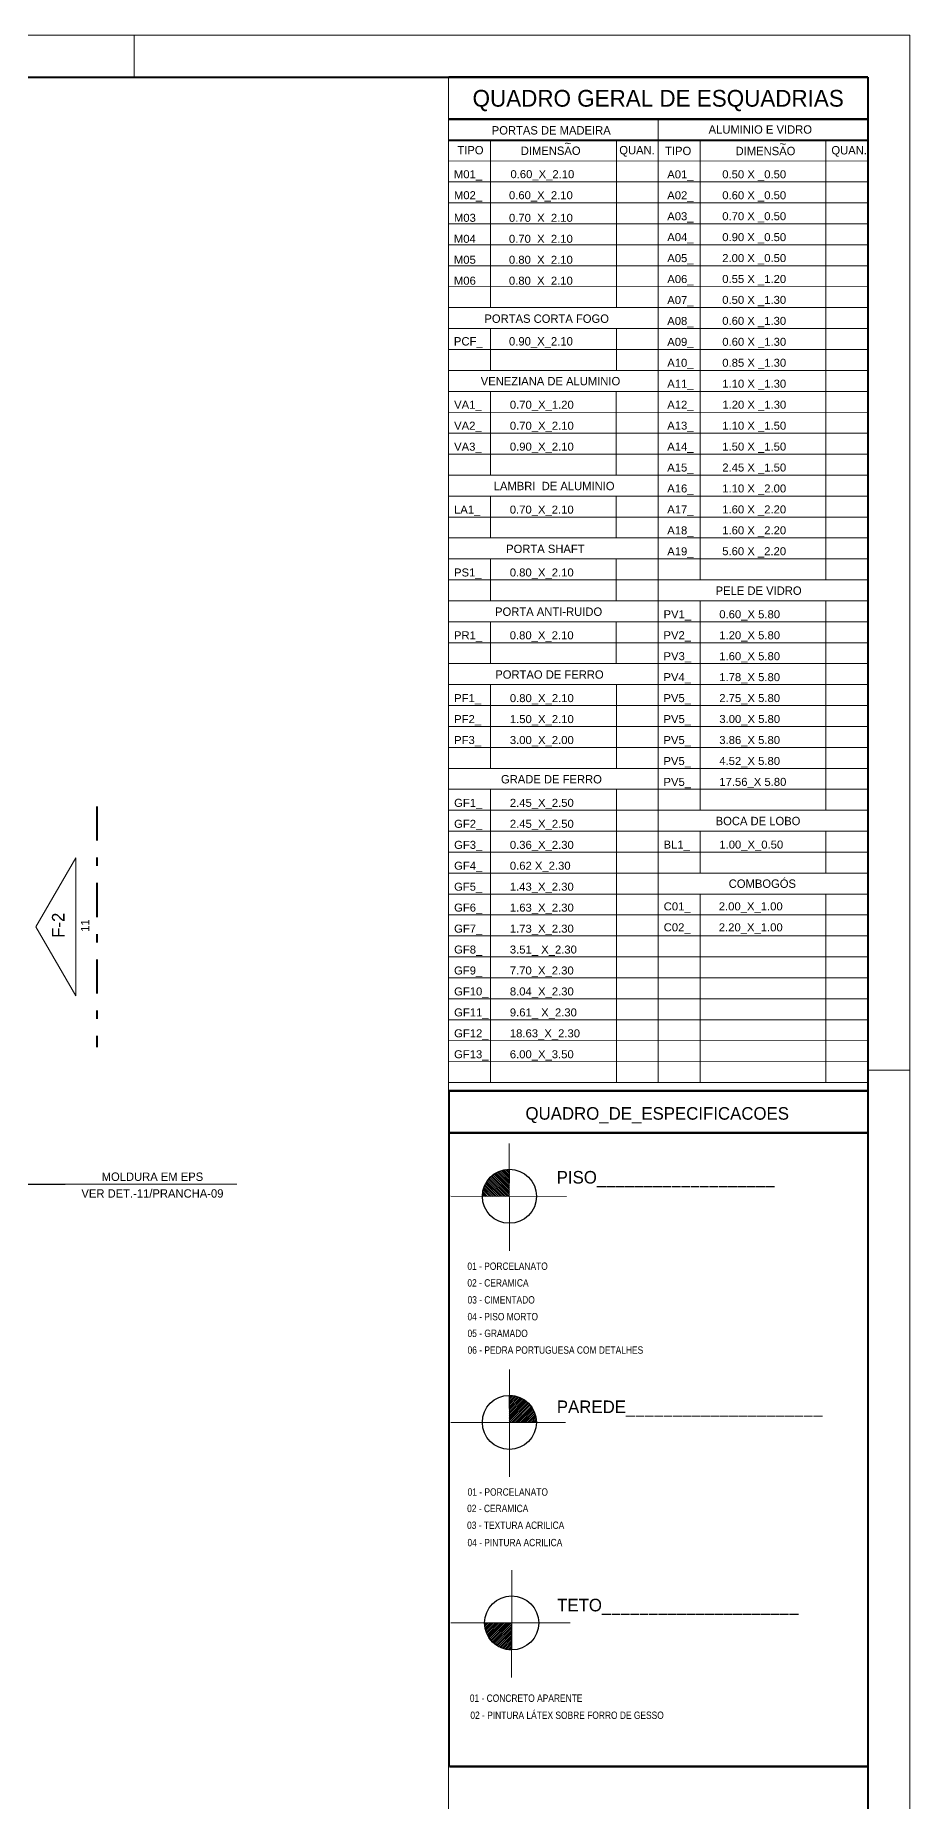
# Model space of a CAD drawing. Header units: metres. Extents: x 2.9 to 62.3, y 8 to 50.1.
# Drawn here: x 51.92 to 62.35, y 28.98 to 50.07 of the extents above; entities that cross this region are included whole.
import ezdxf
from ezdxf.enums import TextEntityAlignment as Align

# ---------------------------------------------------------------- set-up
doc = ezdxf.new("R2010")
doc.units = ezdxf.units.M
doc.header["$MEASUREMENT"] = 0
doc.linetypes.add('DGN Style 4', pattern=[1.626995, 0.812989, -0.406495, 0.001016, -0.406495])
for name, color, linetype, lineweight in [('00-EDIFICACOES TÉRREO', 7, 'Continuous', 0), ('Level 12', 7, 'Continuous', 0), ('Level 3', 7, 'Continuous', 0), ('Level 63', 7, 'Continuous', 0)]:
    doc.layers.add(name, color=color, linetype=linetype, lineweight=lineweight)
doc.styles.add('Style-INTL_ENGINEERING', font='INTL_ENGINEERING.shx')
doc.dimstyles.get("Standard").update_dxf_attribs({"dimtxt": 0.18, "dimasz": 0.18, "dimexe": 0.18, "dimexo": 0.0625, "dimgap": 0.09, "dimtad": 0, "dimtih": 1, "dimtoh": 1, "dimdec": 4, "dimzin": 1, "dimdsep": 46, "dimtxsty": 'Standard', "dimcen": 0, "dimadec": 0, "dimazin": 0, "dimtfac": 1, "dimtdec": 4, "dimtofl": 0, "dimtmove": 0, "dimatfit": 3, "dimfxl": 0, "dimtolj": 1, "dimtzin": 1, "dimarcsym": 0})

# ---------------------------------------------------------------- blocks, each defined once
blk = doc.blocks.new('TerminatorOpen')
at = {"color": 0, "linetype": 'ByBlock', "lineweight": -2}
for q in [(-1, 0.5), (-1, 0), (-1, -0.5)]:
    blk.add_line((0, 0), q, dxfattribs=at)
blk = doc.blocks.new('*U187')
at = {"layer": 'Level 3', "color": 2, "linetype": 'DGN Style 4', "lineweight": 40}
blk.add_line((-0.729, -2.874), (-0.729, 2.873), dxfattribs=at)
at = {"layer": 'Level 3', "color": 2, "linetype": 'Continuous', "lineweight": 13, "flags": 128}
blk.add_lwpolyline([(-0.228, 1.65), (-0.228, -1.651), (0.726, -0.002)], close=True, dxfattribs=at)
at = {"layer": 'Level 3', "color": 2, "linetype": 'Continuous', "lineweight": 13, "style": 'Style-INTL_ENGINEERING'}
blk.add_text('11', height=0.2, rotation=270.0007, dxfattribs=at).set_placement((-0.448, -0.03), align=Align.MIDDLE_CENTER)
at = {"layer": 'Level 3', "color": 2, "linetype": 'Continuous', "lineweight": 30, "style": 'Style-INTL_ENGINEERING'}
blk.add_text('F-2', height=0.3001, rotation=270.0007, dxfattribs=at).set_placement((0.194, -0.038), align=Align.MIDDLE_CENTER)
blk = doc.blocks.new('*U192')
at = {"layer": 'Level 3', "color": 131, "linetype": 'Continuous', "lineweight": 0}
for p, q in [((-0.00126, -0.0128), (-0.00125, 0.0128)), ((-0.01464, 0.00023), (0.01268, 0.00022)), ((-0.00728, 0.00023), (-0.00767, -0.00018)), ((-0.00684, 0.00024), (-0.00763, -0.00057)), ((-0.00642, 0.00022), (-0.00757, -0.00094)), ((-0.006, 0.00023), (-0.00752, -0.00129)), ((-0.00557, 0.00023), (-0.00741, -0.00161)), ((-0.00515, 0.00023), (-0.00732, -0.00195)), ((-0.00472, 0.00023), (-0.0072, -0.00225)), ((-0.0043, 0.00023), (-0.00705, -0.00255)), ((-0.00387, 0.00023), (-0.00691, -0.00282)), ((-0.00346, 0.00022), (-0.00678, -0.00309)), ((-0.00303, 0.00022), (-0.00659, -0.00336)), ((-0.00259, 0.00023), (-0.00642, -0.00358)), ((-0.00217, 0.00023), (-0.00625, -0.00386)), ((-0.00176, 0.00023), (-0.00604, -0.00407)), ((-0.00134, 0.00023), (-0.00583, -0.00429)), ((-0.00123, -0.0001), (-0.00564, -0.0045)), ((-0.00123, -0.00053), (-0.0054, -0.0047)), ((-0.00123, -0.00095), (-0.00517, -0.00489)), ((-0.00125, -0.0014), (-0.00491, -0.00509)), ((-0.00123, -0.00181), (-0.00468, -0.00523)), ((-0.00123, -0.00223), (-0.0044, -0.00539)), ((-0.00124, -0.00266), (-0.00411, -0.00554)), ((-0.00124, -0.00309), (-0.00383, -0.00566)), ((-0.00123, -0.00351), (-0.00353, -0.0058)), ((-0.00123, -0.00394), (-0.00321, -0.00591)), ((-0.00125, -0.00436), (-0.0029, -0.00601)), ((-0.00124, -0.00478), (-0.00255, -0.0061)), ((-0.00123, -0.00521), (-0.00217, -0.00616)), ((-0.00124, -0.00563), (-0.00181, -0.0062)), ((-0.00123, -0.00605), (-0.00142, -0.00621))]:
    blk.add_line(p, q, dxfattribs=at)
at = {"layer": 'Level 3', "color": 131, "linetype": 'Continuous', "lineweight": 13}
blk.add_line((0.00581, 0.00022), (0.00581, 0.00025), dxfattribs=at)
at = {"layer": 'Level 3', "color": 131, "linetype": 'Continuous', "lineweight": 0, "flags": 128}
blk.add_lwpolyline([(-0.00124, 0.00023), (-0.00124, -0.00623), (-0.00125, -0.00622, -0.414523), (-0.0077, 0.00022), (-0.00768, 0.00023)], format="xyb", close=True, dxfattribs=at)
at = {"layer": 'Level 3', "color": 131, "linetype": 'Continuous', "lineweight": 30}
blk.add_circle((-0.00126, 0.00023), 0.00645, dxfattribs=at)
blk = doc.blocks.new('*U193')
at = {"layer": 'Level 3', "color": 131, "linetype": 'Continuous', "lineweight": 0}
for p, q in [((-0.00017, -0.01279), (-0.00016, 0.01281)), ((-0.0002, 0.00139), (0.00375, 0.00534)), ((-0.00019, 0.00567), (0.00075, 0.0066)), ((-0.00019, 0.00523), (0.00113, 0.00653)), ((-0.00019, 0.00482), (0.00147, 0.00646)), ((-0.00019, 0.00438), (0.00181, 0.00636)), ((-0.00019, 0.00396), (0.00211, 0.00625)), ((-0.00019, 0.00311), (0.00269, 0.006)), ((-0.00019, 0.00225), (0.00325, 0.00567)), ((-0.00019, 0.00183), (0.00349, 0.00551)), ((-0.00019, 0.00097), (0.00398, 0.00513)), ((-0.00018, 0.0065), (-0.00001, 0.00666)), ((-0.00018, 0.00609), (0.0004, 0.00665)), ((-0.00018, 0.00354), (0.00241, 0.00611)), ((-0.00018, 0.00269), (0.00297, 0.00583)), ((-0.00018, 0.00057), (0.0042, 0.00495)), ((-0.00009, 0.00021), (0.00441, 0.00474)), ((0.00032, 0.00023), (0.00461, 0.00451)), ((0.00075, 0.00021), (0.00483, 0.00429)), ((0.01377, 0.00023), (-0.01381, 0.00021)), ((0.00117, 0.00023), (0.00499, 0.00403)), ((0.00161, 0.00023), (0.00517, 0.0038)), ((0.00204, 0.00025), (0.00535, 0.00353)), ((0.00245, 0.00021), (0.00549, 0.00328)), ((0.00287, 0.00022), (0.00565, 0.00299)), ((0.00329, 0.00024), (0.00577, 0.0027)), ((0.00373, 0.00022), (0.00589, 0.00239)), ((0.00415, 0.00022), (0.00599, 0.00207)), ((0.00457, 0.00023), (0.00609, 0.00174)), ((0.00501, 0.00021), (0.00615, 0.00138)), ((0.00541, 0.00021), (0.00623, 0.00103)), ((0.00585, 0.00025), (0.00625, 0.00066))]:
    blk.add_line(p, q, dxfattribs=at)
at = {"layer": 'Level 3', "color": 131, "linetype": 'Continuous', "lineweight": 13}
blk.add_line((-0.00723, 0.00021), (-0.00722, 0.00023), dxfattribs=at)
at = {"layer": 'Level 3', "color": 131, "linetype": 'Continuous', "lineweight": 0, "extrusion": (0, 0, -1), "flags": 128}
blk.add_lwpolyline([(0.00016, 0.00022), (0.00019, 0.00667), (0.0002, 0.00668, 0.414523), (-0.00626, 0.00023), (-0.00627, 0.00023)], format="xyb", close=True, dxfattribs=at)
at = {"layer": 'Level 3', "color": 131, "linetype": 'Continuous', "lineweight": 30, "extrusion": (0, 0, -1)}
blk.add_circle((0.00019, 0.00024), 0.00645, dxfattribs=at)
blk = doc.blocks.new('*U194')
at = {"layer": 'Level 3', "color": 131, "linetype": 'Continuous', "lineweight": 0}
for p, q in [((-0.00129, -0.01279), (-0.00129, 0.01282)), ((-0.00222, 0.00021), (-0.00629, 0.0043)), ((-0.0018, 0.00021), (-0.00607, 0.00451)), ((-0.00137, 0.00023), (-0.00588, 0.00473)), ((-0.00127, 0.00055), (-0.00567, 0.00493)), ((-0.00128, 0.00098), (-0.00542, 0.00515)), ((-0.00127, 0.00139), (-0.00522, 0.00533)), ((-0.00128, 0.00181), (-0.00495, 0.00551)), ((-0.00127, 0.00225), (-0.00472, 0.00568)), ((-0.00128, 0.00267), (-0.00443, 0.00583)), ((-0.00127, 0.0031), (-0.00417, 0.00598)), ((-0.00127, 0.00352), (-0.00387, 0.0061)), ((-0.00127, 0.00395), (-0.00357, 0.00623)), ((-0.00127, 0.00437), (-0.00327, 0.00635)), ((-0.00128, 0.00479), (-0.00293, 0.00646)), ((-0.00127, 0.00521), (-0.00259, 0.00654)), ((-0.00128, 0.00565), (-0.00221, 0.0066)), ((-0.00127, 0.00607), (-0.00186, 0.00663)), ((-0.00128, 0.00649), (-0.00145, 0.00665)), ((-0.01468, 0.00021), (0.01265, 0.00021)), ((-0.00731, 0.00022), (-0.00772, 0.00061)), ((-0.00688, 0.00022), (-0.00768, 0.00101)), ((-0.00646, 0.00022), (-0.00762, 0.00137)), ((-0.00603, 0.00021), (-0.00755, 0.00173)), ((-0.0056, 0.00022), (-0.00745, 0.00205)), ((-0.00518, 0.00022), (-0.00735, 0.00239)), ((-0.00475, 0.00021), (-0.00724, 0.0027)), ((-0.00434, 0.00021), (-0.00712, 0.00299)), ((-0.00391, 0.00021), (-0.00695, 0.00326)), ((-0.0035, 0.00021), (-0.00681, 0.00353)), ((-0.00307, 0.00021), (-0.00663, 0.0038)), ((-0.00266, 0.00021), (-0.00646, 0.00403))]:
    blk.add_line(p, q, dxfattribs=at)
at = {"layer": 'Level 3', "color": 131, "linetype": 'Continuous', "lineweight": 13}
blk.add_line((0.00576, 0.00021), (0.00576, 0.00024), dxfattribs=at)
at = {"layer": 'Level 3', "color": 131, "linetype": 'Continuous', "lineweight": 0, "extrusion": (0, 0, -1), "flags": 128}
blk.add_lwpolyline([(0.0013, 0.00022), (0.00128, 0.00669), (0.00129, 0.00667, -0.414523), (0.00774, 0.00022), (0.00774, 0.00021)], format="xyb", close=True, dxfattribs=at)
at = {"layer": 'Level 3', "color": 131, "linetype": 'Continuous', "lineweight": 30, "extrusion": (0, 0, -1)}
blk.add_circle((0.0013, 0.00022), 0.00645, dxfattribs=at)
blk = doc.blocks.new('*U191')
at = {"layer": 'Level 3', "color": 131, "linetype": 'Continuous', "lineweight": 13}
for p, q in [((-0.05, -0.08064), (-0.05, 0.08064)), ((0.05, -0.08063), (0.04999, 0.08061))]:
    blk.add_line(p, q, dxfattribs=at)
at = {"layer": 'Level 3', "color": 131, "linetype": 'Continuous', "lineweight": 140}
for p, q in [((-0.05, 0.08064), (0.04986, 0.08062)), ((-0.05, 0.07063), (0.04986, 0.07061)), ((-0.05, -0.08064), (0.05001, -0.08063))]:
    blk.add_line(p, q, dxfattribs=at)
at = {"layer": 'Level 3', "color": 131, "linetype": 'Continuous', "lineweight": 0}
blk.add_line((-0.0223, -0.0464), (-0.04962, -0.0464), dxfattribs=at)
at = {"layer": 'Level 3', "color": 131, "linetype": 'Continuous', "lineweight": 30, "extrusion": (0, 0, -1), "xscale": 1.000000000173473, "yscale": 1.000000000173473, "zscale": 1.000000000173473, "rotation": 359.9989327811293}
for name, p in [('*U193', (0.03585, 0.05522)), ('*U194', (0.03697, 0.00127))]:
    blk.add_blockref(name, p, dxfattribs=at)
at = {"layer": 'Level 3', "color": 131, "linetype": 'Continuous', "lineweight": 30, "xscale": 1.000000000097578, "yscale": 1.000000000097578, "zscale": 1.000000000097578, "rotation": 0.0008004141529982}
blk.add_blockref('*U192', (-0.03387, -0.04662), dxfattribs=at)
at = {"layer": 'Level 3', "color": 131, "linetype": 'Continuous', "lineweight": 13, "style": 'Style-INTL_ENGINEERING'}
for s, height, width, p in [('01 - PORCELANATO', 0.0017599, 0.852312, (-0.04569, 0.03789)), ('02 - CERAMICA', 0.0017599, 0.852341, (-0.04569, 0.0339)), ('03 - CIMENTADO', 0.0017599, 0.852341, (-0.04566, 0.02985)), ('04 - PISO MORTO', 0.0017599, 0.852341, (-0.04567, 0.02585)), ('05 - GRAMADO', 0.0017599, 0.852341, (-0.04566, 0.02186)), ('06 - PEDRA PORTUGUESA COM DETALHES', 0.0017598, 0.85237, (-0.04565, 0.01787)), ('01 - PORCELANATO', 0.0017599, 0.852312, (-0.04564, -0.01602)), ('02 - CERAMICA', 0.0017599, 0.852312, (-0.04576, -0.01994)), ('03 - TEXTURA ACRILICA', 0.0017599, 0.852312, (-0.04577, -0.02395)), ('04 - PINTURA ACRILICA', 0.0017599, 0.852312, (-0.04567, -0.02809)), ('01 - CONCRETO APARENTE', 0.0017599, 0.852312, (-0.04511, -0.06523)), ('02 - PINTURA LÁTEX SOBRE FORRO DE GESSO', 0.0017599, 0.852341, (-0.04498, -0.06931))]:
    blk.add_text(s, height=height, rotation=0.0007, dxfattribs=dict(at, width=width)).set_placement(p)
at = {"layer": 'Level 3', "color": 131, "linetype": 'Continuous', "lineweight": 40, "style": 'Style-INTL_ENGINEERING'}
for tag, p in [('*U631_415923', (-0.03183, 0.07374)), ('*U631_415924', (-0.02439, 0.0585)), ('*U631_415964', (-0.02435, 0.00371)), ('*U631_415965', (-0.02428, -0.04363))]:
    blk.add_attdef(tag, p, '', height=0.003, rotation=0.0007, dxfattribs=at)
blk = doc.blocks.new('*U195')
at = {"layer": '00-EDIFICACOES TÉRREO', "color": 2, "linetype": 'Continuous', "lineweight": 140}
for p, q in [((-0.05, 0.12099), (0.05, 0.12099)), ((-0.05, 0.11099), (0.05, 0.11099)), ((-0.05001, -0.121), (0.04999, -0.121))]:
    blk.add_line(p, q, dxfattribs=at)
at = {"layer": '00-EDIFICACOES TÉRREO', "color": 2, "linetype": 'Continuous', "lineweight": 13}
for p, q in [((-0.05, 0.11099), (0.03, 0.11099)), ((-0.00001, 0.11099), (-0.00001, -0.11901)), ((-0.04, 0.10599), (-0.04001, 0.10099)), ((-0.01001, 0.10599), (-0.01001, 0.10099)), ((0.01, 0.10599), (0.01, 0.00099)), ((0.04, 0.10599), (0.03999, 0.00099)), ((-0.05, 0.10099), (0.04999, 0.10098)), ((-0.04001, 0.06599), (-0.04001, 0.10099)), ((-0.01, 0.06599), (-0.01001, 0.10099)), ((-0.05, 0.09599), (0.04999, 0.09598)), ((-0.05, 0.09099), (0.04999, 0.09099)), ((-0.05, 0.08598), (0.05, 0.08599)), ((-0.05, 0.08098), (0.05, 0.08099)), ((-0.05, 0.07598), (0.05, 0.07599)), ((-0.05001, 0.07099), (0.05, 0.07098)), ((-0.05001, 0.06599), (0.05, 0.06599)), ((-0.05001, 0.06099), (0.04999, 0.06098)), ((-0.04001, 0.05098), (-0.04001, 0.06098)), ((-0.01001, 0.05098), (-0.01001, 0.06098)), ((-0.05001, 0.05599), (0.04999, 0.05599)), ((-0.05, 0.05098), (0.04999, 0.05099)), ((-0.05, 0.04599), (0.05, 0.04599)), ((-0.04002, 0.02597), (-0.04002, 0.04599)), ((-0.01002, 0.02598), (-0.01002, 0.04599)), ((-0.05, 0.04099), (0.05, 0.04098)), ((-0.05, 0.03599), (0.05, 0.03599)), ((-0.05, 0.03099), (0.05, 0.03099)), ((-0.05, 0.02599), (0.05, 0.02599)), ((-0.05, 0.02098), (0.05, 0.02099)), ((-0.04002, 0.01098), (-0.04002, 0.02097)), ((-0.01002, 0.01098), (-0.01002, 0.02096)), ((-0.05, 0.01599), (0.05, 0.01597)), ((-0.05001, 0.01099), (0.05, 0.01099)), ((-0.05, 0.00599), (0.04999, 0.00599)), ((-0.04001, -0.00403), (-0.04001, 0.00597)), ((-0.01002, -0.00403), (-0.01002, 0.00596)), ((-0.05, 0.00098), (0.05, 0.00099)), ((-0.05, -0.00401), (0.04999, -0.00401)), ((0.00997, -0.05401), (0.00997, -0.004)), ((0.03998, -0.05401), (0.03997, -0.004)), ((-0.05001, -0.00901), (0.05, -0.00901)), ((-0.04003, -0.01903), (-0.04003, -0.00903)), ((-0.01003, -0.01903), (-0.01003, -0.00904)), ((-0.05001, -0.01401), (0.05, -0.01402)), ((-0.05001, -0.01901), (0.04999, -0.01901)), ((-0.05001, -0.024), (0.04999, -0.02401)), ((-0.04001, -0.044), (-0.04, -0.02403)), ((-0.01001, -0.04401), (-0.01001, -0.02404)), ((-0.05001, -0.029), (0.04999, -0.02901)), ((-0.05001, -0.03401), (0.05, -0.03401)), ((-0.05, -0.039), (0.05, -0.03902)), ((-0.05, -0.044), (0.05, -0.04402)), ((-0.05, -0.049), (0.05, -0.04901)), ((-0.04001, -0.11901), (-0.04, -0.04903)), ((-0.00999, -0.11901), (-0.01, -0.04904)), ((-0.05, -0.054), (0.05, -0.05401)), ((-0.05, -0.059), (0.05, -0.05901)), ((0.00998, -0.06901), (0.00998, -0.05899)), ((0.03998, -0.06902), (0.03998, -0.059)), ((-0.05001, -0.06401), (0.05, -0.06401)), ((-0.05, -0.069), (0.05001, -0.06902)), ((-0.05001, -0.07401), (0.05001, -0.07402)), ((0.00999, -0.11901), (0.00999, -0.07399)), ((0.03999, -0.11901), (0.03998, -0.07399)), ((-0.05001, -0.079), (0.04999, -0.07901)), ((-0.05001, -0.08402), (0.05, -0.08401)), ((-0.05001, -0.089), (0.05, -0.08902)), ((-0.05001, -0.09401), (0.05, -0.09402)), ((-0.05001, -0.09901), (0.04999, -0.09901)), ((-0.05001, -0.10402), (0.05, -0.10402)), ((-0.05001, -0.10901), (0.05, -0.10903)), ((-0.05002, -0.11401), (0.05, -0.11403)), ((-0.05001, -0.11901), (0.04998, -0.11901))]:
    blk.add_line(p, q, dxfattribs=at)
at = {"layer": '00-EDIFICACOES TÉRREO', "color": 2, "linetype": 'Continuous', "lineweight": 40}
blk.add_line((-0.05, 0.10597), (0.05, 0.10599), dxfattribs=at)
at = {"layer": '00-EDIFICACOES TÉRREO', "color": 2, "linetype": 'Continuous', "lineweight": 40, "style": 'Style-INTL_ENGINEERING'}
blk.add_text('QUADRO GERAL DE ESQUADRIAS', height=0.0039998, rotation=359.9993, dxfattribs=at).set_placement((-0.00003, 0.11596), align=Align.MIDDLE_CENTER)
at = {"layer": '00-EDIFICACOES TÉRREO', "color": 2, "linetype": 'Continuous', "lineweight": 0, "style": 'Style-INTL_ENGINEERING'}
for s, height, p in [('PORTAS DE MADEIRA', 0.0019999, (-0.03974, 0.10731)), ('ALUMINIO E VIDRO', 0.0019999, (0.012, 0.10751)), ('PORTAS CORTA FOGO', 0.0019999, (-0.04149, 0.06235)), ('VENEZIANA DE ALUMINIO', 0.0019999, (-0.04237, 0.04744)), ('LAMBRI  DE ALUMINIO', 0.002, (-0.03927, 0.0224)), ('PORTA SHAFT', 0.002, (-0.03631, 0.0074)), ('PELE DE VIDRO', 0.002, (0.01368, -0.00258)), ('PORTA ANTI-RUIDO', 0.002, (-0.03895, -0.0076)), ('PORTAO DE FERRO', 0.002, (-0.0389, -0.0226)), ('GRADE DE FERRO', 0.002, (-0.03754, -0.0476)), ('BOCA DE LOBO', 0.002, (0.01369, -0.05757)), ('COMBOGÓS', 0.002, (0.0168, -0.07253))]:
    blk.add_text(s, height=height, rotation=359.9993, dxfattribs=at).set_placement(p)
at = {"layer": '00-EDIFICACOES TÉRREO', "color": 2, "linetype": 'Continuous', "lineweight": 13, "style": 'Style-INTL_ENGINEERING'}
for s, height, p in [('TIPO', 0.002, (-0.04794, 0.10258)), ('DIMENSAO', 0.002, (-0.03281, 0.10244)), ('~', 0.002, (-0.02236, 0.10423)), ('QUAN.', 0.002, (-0.00931, 0.10258)), ('TIPO', 0.002, (0.00162, 0.1024)), ('DIMENSAO', 0.002, (0.01844, 0.10238)), ('~', 0.002, (0.02891, 0.10408)), ('QUAN.', 0.002, (0.0413, 0.10256)), ('0.90_X_2.10', 0.0020099, (-0.03563, 0.05694))]:
    blk.add_text(s, height=height, rotation=359.9993, dxfattribs=at).set_placement(p)
for s, height, width, p in [('0.60_X_2.10', 0.0019083, 1.052633, (-0.03528, 0.09689)), ('0.50 X _0.50', 0.0019099, 1.052401, (0.01526, 0.09686)), ('0.60_X_2.10', 0.0019083, 1.052633, (-0.03563, 0.09187)), ('0.60 X _0.50', 0.0019099, 1.052434, (0.01526, 0.09186)), ('0.70 X _0.50', 0.0019099, 1.052434, (0.01526, 0.08686)), ('0.70_X_2.10', 0.0019083, 1.052633, (-0.03563, 0.08647)), ('0.70_X_2.10', 0.0019083, 1.052633, (-0.03564, 0.08146)), ('0.90 X _0.50', 0.0019099, 1.052401, (0.01526, 0.08186)), ('0.80_X_2.10', 0.0019083, 1.052633, (-0.03564, 0.07646)), ('2.00 X _0.50', 0.0019099, 1.052434, (0.01526, 0.07686)), ('0.80_X_2.10', 0.0019083, 1.052633, (-0.03564, 0.07146)), ('0.55 X _1.20', 0.0019099, 1.052434, (0.01526, 0.07187)), ('0.50 X _1.30', 0.0019098, 1.052467, (0.01526, 0.06688)), ('0.60 X _1.30', 0.0019098, 1.052467, (0.01526, 0.06187)), ('0.60 X _1.30', 0.0019098, 1.052467, (0.01527, 0.05687)), ('0.85 X _1.30', 0.0019098, 1.052467, (0.01527, 0.05187)), ('1.10 X _1.30', 0.0019098, 1.052467, (0.01527, 0.04687)), ('0.70_X_1.20', 0.0019099, 1.052434, (-0.03542, 0.04185)), ('1.20 X _1.30', 0.0019098, 1.052467, (0.01528, 0.04186)), ('0.70_X_2.10', 0.0019099, 1.052434, (-0.03542, 0.03684)), ('1.10 X _1.50', 0.0019098, 1.052467, (0.01527, 0.03685)), ('0.90_X_2.10', 0.0019099, 1.052434, (-0.03542, 0.03184)), ('1.50 X _1.50', 0.0019099, 1.052434, (0.01527, 0.03186)), ('2.45 X _1.50', 0.0019099, 1.052434, (0.01527, 0.02686)), ('1.10 X _2.00', 0.0019098, 1.052467, (0.01527, 0.02186)), ('0.70_X_2.10', 0.0019099, 1.052434, (-0.03544, 0.01681)), ('1.60 X _2.20', 0.0019099, 1.052434, (0.01526, 0.01686)), ('1.60 X _2.20', 0.0019099, 1.052434, (0.01526, 0.01187)), ('5.60 X _2.20', 0.0019099, 1.052434, (0.01525, 0.00688)), ('0.80_X_2.10', 0.0019099, 1.052434, (-0.03544, 0.00181)), ('0.60_X 5.80', 0.0019099, 1.052434, (0.01455, -0.00817)), ('0.80_X_2.10', 0.0019099, 1.052434, (-0.03545, -0.01319)), ('1.20_X 5.80', 0.0019099, 1.052434, (0.01455, -0.01318)), ('1.60_X 5.80', 0.0019099, 1.052434, (0.01455, -0.01818)), ('1.78_X 5.80', 0.0019099, 1.052434, (0.01455, -0.02318)), ('0.80_X_2.10', 0.0019099, 1.052434, (-0.03542, -0.02819)), ('2.75_X 5.80', 0.0019099, 1.052434, (0.01455, -0.02818)), ('1.50_X_2.10', 0.0019099, 1.052434, (-0.03542, -0.0332)), ('3.00_X 5.80', 0.0019099, 1.052434, (0.01456, -0.03317)), ('3.00_X_2.00', 0.0019099, 1.052434, (-0.03542, -0.0382)), ('3.86_X 5.80', 0.0019099, 1.052434, (0.01455, -0.03819)), ('4.52_X 5.80', 0.0019099, 1.052434, (0.01455, -0.04319)), ('17.56_X 5.80', 0.0019099, 1.052434, (0.01456, -0.04818)), ('2.45_X_2.50', 0.0019099, 1.052434, (-0.03542, -0.05319)), ('2.45_X_2.50', 0.0019099, 1.052434, (-0.03542, -0.0582)), ('0.36_X_2.30', 0.0019098, 1.052467, (-0.03542, -0.06322)), ('1.00_X_0.50', 0.0019099, 1.052434, (0.01456, -0.06316)), ('0.62 X_2.30', 0.0019098, 1.052467, (-0.03542, -0.0682)), ('1.43_X_2.30', 0.0019098, 1.052467, (-0.03543, -0.07321)), ('1.63_X_2.30', 0.0019098, 1.052467, (-0.03542, -0.0782)), ('2.00_X_1.00', 0.0019099, 1.052434, (0.01443, -0.0779)), ('1.73_X_2.30', 0.0019098, 1.052467, (-0.03542, -0.08322)), ('2.20_X_1.00', 0.0019099, 1.052434, (0.01443, -0.08291)), ('3.51_ X_2.30', 0.0019098, 1.052467, (-0.03542, -0.08821)), ('7.70_X_2.30', 0.0019098, 1.052467, (-0.03543, -0.09321)), ('8.04_X_2.30', 0.0019098, 1.052467, (-0.03542, -0.09821)), ('9.61_ X_2.30', 0.0019098, 1.052467, (-0.03542, -0.10322)), ('18.63_X_2.30', 0.0019098, 1.052467, (-0.03542, -0.10821)), ('6.00_X_3.50', 0.0019098, 1.052467, (-0.03543, -0.11321))]:
    blk.add_text(s, height=height, dxfattribs=dict(at, width=width)).set_placement(p)
for tag, p, width in [('*U635_416127', (-0.04877, 0.09687), 1.052633), ('*U635_416133', (0.00213, 0.09685), 1.052633), ('*U635_416132', (-0.04876, 0.09187), 1.052633), ('*U635_416134', (0.00213, 0.09185), 1.052633), ('*U635_416135', (0.00213, 0.08685), 1.052633), ('*U635_416129', (-0.04876, 0.08647), 1.052633), ('*U635_416169', (-0.04877, 0.08146), 1.052633), ('*U635_416136', (0.00214, 0.08186), 1.052633), ('*U635_416209', (-0.04877, 0.07646), 1.052633), ('*U635_416137', (0.00214, 0.07685), 1.052633), ('*U635_416207', (-0.04877, 0.07146), 1.052633), ('*U635_416138', (0.00214, 0.07185), 1.052633), ('*U635_416139', (0.00213, 0.06685), 1.052633), ('*U635_416140', (0.00213, 0.06185), 1.052633), ('*U635_416141', (0.00213, 0.05686), 1.052633), ('*U635_416142', (0.00213, 0.05186), 1.052633), ('*U635_416143', (0.00213, 0.04686), 1.052633), ('*U635_416154', (-0.04872, 0.04185), 1.052633), ('*U635_416144', (0.00213, 0.04186), 1.052633), ('*U635_416158', (-0.04872, 0.03684), 1.052633), ('*U635_416145', (0.00213, 0.03686), 1.052633), ('*U635_416160', (-0.04872, 0.03184), 1.052633), ('*U635_416146', (0.00213, 0.03186), 1.052633), ('*U635_416147', (0.00213, 0.02686), 1.052633), ('*U635_416148', (0.00213, 0.02186), 1.052633), ('*U635_416170', (-0.04874, 0.01681), 1.052401), ('*U635_416149', (0.00213, 0.01686), 1.052633), ('*U635_416150', (0.00213, 0.01185), 1.052633), ('*U635_416151', (0.00213, 0.00685), 1.052633), ('*U635_416175', (-0.04874, 0.00181), 1.052401), ('*U635_416197', (0.00125, -0.00817), 1.052401), ('*U635_416210', (-0.04875, -0.01319), 1.052434), ('*U635_416202', (0.00123, -0.01317), 1.052401), ('*U635_416203', (0.00124, -0.01818), 1.052401), ('*U635_416204', (0.00123, -0.02318), 1.052401), ('*U635_416180', (-0.04872, -0.02819), 1.052401), ('*U635_416205', (0.00122, -0.02819), 1.052401), ('*U635_416182', (-0.04872, -0.0332), 1.052401), ('*U635_416238', (0.00123, -0.03319), 1.052401), ('*U635_416184', (-0.04872, -0.0382), 1.052401), ('*U635_416239', (0.00122, -0.03821), 1.052401), ('*U635_416240', (0.00122, -0.04321), 1.052401), ('*U635_416241', (0.00123, -0.04819), 1.052401), ('*U635_416215', (-0.04872, -0.05319), 1.052434), ('*U635_416217', (-0.04872, -0.0582), 1.052434), ('*U635_416258', (-0.04872, -0.06322), 1.052467), ('*U635_416189', (0.00126, -0.06316), 1.052434), ('*U635_416260', (-0.04872, -0.0682), 1.052467), ('*U635_416261', (-0.04873, -0.07321), 1.052467), ('*U635_416263', (-0.04872, -0.0782), 1.052467), ('*U635_416152', (0.00129, -0.07791), 1.052633), ('*U635_416265', (-0.04872, -0.08322), 1.052467), ('*U635_416156', (0.00129, -0.08291), 1.052633), ('*U635_416267', (-0.04872, -0.08821), 1.052467), ('*U635_416269', (-0.04873, -0.09321), 1.052467), ('*U635_416271', (-0.04872, -0.09821), 1.052467), ('*U635_416273', (-0.04872, -0.10322), 1.052467), ('*U635_416275', (-0.04872, -0.10821), 1.052467), ('*U635_416277', (-0.04873, -0.11321), 1.052467)]:
    blk.add_attdef(tag, p, '', height=0.00191, dxfattribs=dict(at, width=width))
blk.add_attdef('*U635_416062', (-0.04877, 0.05694), '', height=0.00201, rotation=359.9993, dxfattribs=at)

msp = doc.modelspace()

# ---------------------------------------------------------------- linework, layer by layer
at = {"layer": 'Level 12', "color": 2, "linetype": 'Continuous', "lineweight": 13}
msp.add_line((54.323, 36.355), (52.275, 36.355), dxfattribs=at)
at = {"layer": 'Level 63', "color": 131, "linetype": 'Continuous', "lineweight": 0}
msp.add_line((53.099, 50.069), (53.099, 49.569), dxfattribs=at)
at = {"layer": 'Level 63', "color": 131, "linetype": 'Continuous', "lineweight": 40}
for p, q in [((4.149, 49.569), (61.85, 49.569)), ((61.85, 49.569), (61.849, 8.518))]:
    msp.add_line(p, q, dxfattribs=at)
at = {"layer": 'Level 63', "color": 131, "linetype": 'Continuous', "lineweight": 13}
msp.add_line((62.35, 37.718), (61.849, 37.718), dxfattribs=at)
at = {"layer": 'Level 63', "color": 131, "linetype": 'Continuous', "lineweight": 0, "flags": 128}
msp.add_lwpolyline([(62.35, 50.069), (2.899, 50.069), (2.899, 8.019), (62.35, 8.019)], close=True, dxfattribs=at)
at = {"layer": 'Level 63', "color": 131, "linetype": 'Continuous', "lineweight": 13, "flags": 128}
msp.add_lwpolyline([(56.85, 8.518), (4.149, 8.518), (4.149, 49.569), (56.85, 49.569)], close=True, dxfattribs=at)

# ---------------------------------------------------------------- block references
at = {"layer": '00-EDIFICACOES TÉRREO', "color": 2, "linetype": 'Continuous', "lineweight": 13, "xscale": 50, "yscale": 50, "zscale": 50}
msp.add_blockref('*U195', (59.351, 43.519), dxfattribs=at).add_auto_attribs({'*U635_416062': 'PCF_', '*U635_416127': 'M01_', '*U635_416129': 'M03_', '*U635_416132': 'M02_', '*U635_416133': 'A01_', '*U635_416134': 'A02_', '*U635_416135': 'A03_', '*U635_416136': 'A04_', '*U635_416137': 'A05_', '*U635_416138': 'A06_', '*U635_416139': 'A07_', '*U635_416140': 'A08_', '*U635_416141': 'A09_', '*U635_416142': 'A10_', '*U635_416143': 'A11_', '*U635_416144': 'A12_', '*U635_416145': 'A13_', '*U635_416146': 'A14_', '*U635_416147': 'A15_', '*U635_416148': 'A16_', '*U635_416149': 'A17_', '*U635_416150': 'A18_', '*U635_416151': 'A19_', '*U635_416152': 'C01_', '*U635_416154': 'VA1_', '*U635_416156': 'C02_', '*U635_416158': 'VA2_', '*U635_416160': 'VA3_', '*U635_416169': 'M04_', '*U635_416170': 'LA1_', '*U635_416175': 'PS1_', '*U635_416180': 'PF1_', '*U635_416182': 'PF2_', '*U635_416184': 'PF3_', '*U635_416189': 'BL1_', '*U635_416197': 'PV1_', '*U635_416202': 'PV2_', '*U635_416203': 'PV3_', '*U635_416204': 'PV4_', '*U635_416205': 'PV5_', '*U635_416207': 'M06_', '*U635_416209': 'M05_', '*U635_416210': 'PR1_', '*U635_416215': 'GF1_', '*U635_416217': 'GF2_', '*U635_416238': 'PV5_', '*U635_416239': 'PV5_', '*U635_416240': 'PV5_', '*U635_416241': 'PV5_', '*U635_416258': 'GF3_', '*U635_416260': 'GF4_', '*U635_416261': 'GF5_', '*U635_416263': 'GF6_', '*U635_416265': 'GF7_', '*U635_416267': 'GF8_', '*U635_416269': 'GF9_', '*U635_416271': 'GF10_', '*U635_416273': 'GF11_', '*U635_416275': 'GF12_', '*U635_416277': 'GF13_'})
at = {"layer": 'Level 3', "color": 2, "linetype": 'Continuous', "lineweight": 13, "xscale": 0.4998882411011977, "yscale": 0.4998882411011977, "zscale": 0.4998882411011977, "rotation": 180}
msp.add_blockref('*U187', (52.289, 39.427), dxfattribs=at)
at = {"layer": 'Level 3', "color": 131, "linetype": 'Continuous', "lineweight": 40, "xscale": 50, "yscale": 50, "zscale": 50}
msp.add_blockref('*U191', (59.358, 33.438), dxfattribs=at).add_auto_attribs({'*U631_415923': 'QUADRO_DE_ESPECIFICACOES', '*U631_415924': 'PISO___________________', '*U631_415964': 'PAREDE_____________________', '*U631_415965': 'TETO_____________________'})

# ---------------------------------------------------------------- texts
at = {"layer": 'Level 12', "color": 2, "linetype": 'Continuous', "lineweight": 13, "insert": (53.316, 36.344), "char_height": 0.1, "attachment_point": 5, "line_spacing_factor": 1.200006, "style": 'Style-INTL_ENGINEERING'}
msp.add_mtext('MOLDURA EM EPS\\PVER DET.-11/PRANCHA-09\\P', dxfattribs=at)

# ---------------------------------------------------------------- leaders
at = {"layer": 'Level 12', "color": 2, "linetype": 'Continuous', "lineweight": 13}
msp.add_leader([(50.925, 36.355), (52.275, 36.355)], dimstyle='Standard', override={"dimtxt": 0.0995, "dimasz": 0.0995, "dimgap": 0, "dimtad": 1, "dimtxsty": 'Style-INTL_ENGINEERING', "dimldrblk": 'TerminatorOpen'}, dxfattribs=at)

doc.saveas('drawing.dxf')
